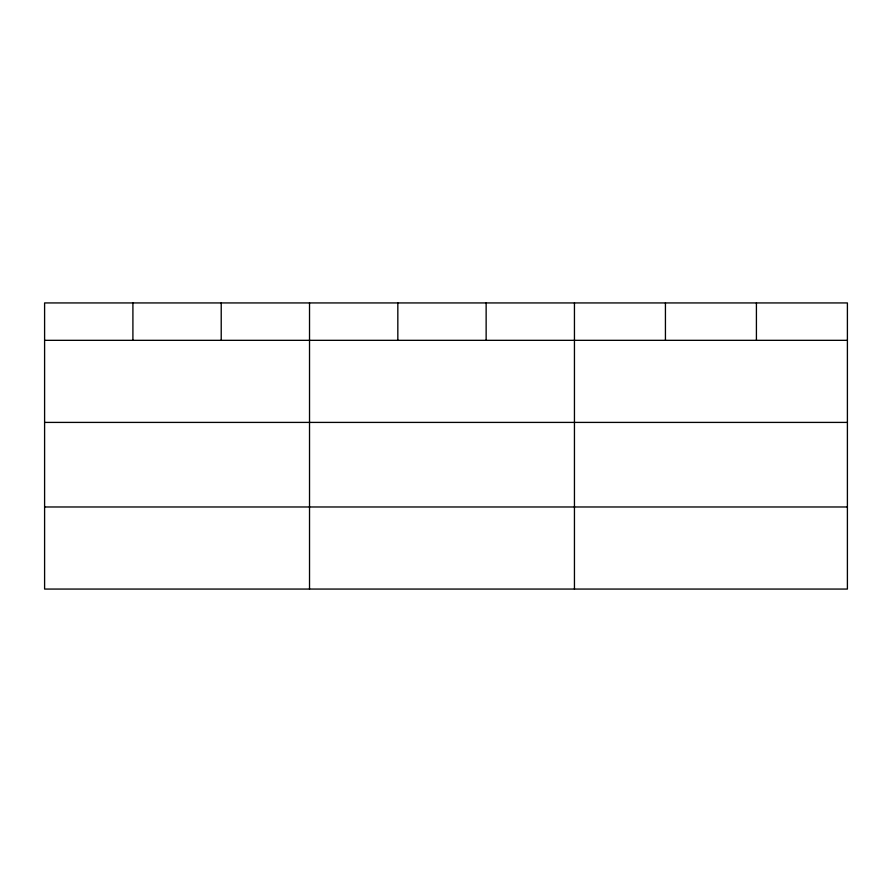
<?xml version="1.0" encoding="UTF-8"?>
<svg xmlns="http://www.w3.org/2000/svg" width="892" height="892" viewBox="0 0 892 892"><rect width="100%" height="100%" fill="white"/><g stroke="black" fill="none" stroke-linecap="round" stroke-linejoin="round"><path stroke-width="1.34" d="M847.4 422.407L847.4 302.934L44.6 302.934L44.6 589.066L847.4 589.066L847.4 422.407L44.6 422.407M44.6 340.331L847.4 340.331M44.6 506.979L847.4 506.979M756.416 302.934L756.416 340.331M665.432 302.934L665.432 340.331M574.448 302.934L574.448 589.066M486.14 302.934L486.14 340.331M397.832 302.934L397.832 340.331M309.524 302.934L309.524 589.066M221.216 302.934L221.216 340.331M132.908 302.934L132.908 340.331"/></g></svg>
